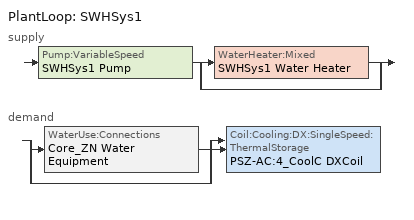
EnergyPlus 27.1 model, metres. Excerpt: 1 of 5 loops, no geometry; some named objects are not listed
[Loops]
PlantLoop 'SWHSys1'
 supply: Pump:VariableSpeed 'SWHSys1 Pump' > split
  | WaterHeater:Mixed 'SWHSys1 Water Heater'
  | bypass
 demand: split
  | WaterUse:Connections 'Core_ZN Water Equipment'
  | bypass
  join > Coil:Cooling:DX:SingleSpeed:ThermalStorage 'PSZ-AC:4_CoolC DXCoil'
[WaterHeater:Mixed]
SWHSys1 Water Heater: Tank Volume {m3}=0.1514; Setpoint Temperature Schedule=SWHSys1 Water Heater Setpoint Temperature Schedule Name; Deadband Temperature Difference {deltaC}=2; Maximum Temperature Limit {C}=82.2222; Heater Control Type=Cycle; Heater Maximum Capacity {W}=845000; Heater Fuel Type=NATURALGAS; Heater Thermal Efficiency=0.8; Off Cycle Parasitic Fuel Consumption Rate {W}=20; Off Cycle Parasitic Fuel Type=NATURALGAS; Off Cycle Parasitic Heat Fraction to Tank=0.8; On Cycle Parasitic Fuel Type=NATURALGAS; Ambient Temperature Indicator=SCHEDULE; Ambient Temperature Schedule=SWHSys1 Water Heater Ambient Temperature Schedule Name; Off Cycle Loss Coefficient to Ambient Temperature {W/K}=6; On Cycle Loss Coefficient to Ambient Temperature {W/K}=6; Use Side Effectiveness=1; Source Side Effectiveness=1; Use Side Design Flow Rate {m3/s}=AUTOSIZE; Source Side Design Flow Rate {m3/s}=AUTOSIZE; Indirect Water Heating Recovery Time {hr}=1.5
[Pump:VariableSpeed]
SWHSys1 Pump: Design Maximum Flow Rate {m3/s}=AUTOSIZE; Design Pump Head {Pa}=0.001; Design Power Consumption {W}=AUTOSIZE; Motor Efficiency=1; Fraction of Motor Inefficiencies to Fluid Stream=0; Coefficient 1 of the Part Load Performance Curve=0; Coefficient 2 of the Part Load Performance Curve=1; Coefficient 3 of the Part Load Performance Curve=0; Coefficient 4 of the Part Load Performance Curve=0; Design Minimum Flow Rate {m3/s}=0; Pump Control Type=INTERMITTENT
[WaterUse:Equipment]
Core_ZN Water Equipment: Peak Flow Rate {m3/s}=3.15e-06; Flow Rate Fraction Schedule=BLDG_SWH_SCH; Target Temperature Schedule=Water Equipment Temp Sched; Hot Water Supply Temperature Schedule=Water Equipment Hot Supply Temp Sched; Zone=Back_space; Sensible Fraction Schedule=Water Equipment Sensible fract sched; Latent Fraction Schedule=Water Equipment Latent fract sched
[PlantEquipmentList]
SWHSys1 Equipment List: SWHSys1 Water Heater
[Sizing:Plant]
SWHSys1: Loop Type=Heating; Design Loop Exit Temperature {C}=60; Loop Design Temperature Difference {deltaC}=5
[SetpointManager:Scheduled]
SWHSys1 Loop Setpoint Manager: Control Variable=Temperature; Schedule=SWHSys1-Loop-Temp-Schedule; Setpoint Node or NodeList=SWHSys1 Supply Outlet Node
[PlantEquipmentOperationSchemes]
SWHSys1 Loop Operation Scheme List: Control Scheme 1=SWHSys1 Operation Scheme; Control Scheme 1 Schedule=ALWAYS_ON
[PlantEquipmentOperation:HeatingLoad]
SWHSys1 Operation Scheme: Load Range 1 Lower Limit {W}=0; Load Range 1 Upper Limit {W}=1000000000000000; Range 1 Equipment List=SWHSys1 Equipment List
[PlantLoop]
SWHSys1: Fluid Type=Water; Plant Equipment Operation Scheme=SWHSys1 Loop Operation Scheme List; Maximum Loop Temperature {C}=60; Minimum Loop Temperature {C}=10; Maximum Loop Flow Rate {m3/s}=AUTOSIZE; Minimum Loop Flow Rate {m3/s}=0; Plant Loop Volume {m3}=0.001; Load Distribution Scheme=Optimal
[WaterUse:Connections]
Core_ZN Water Equipment: Water Use Equipment 1=Core_ZN Water Equipment
[Coil:Cooling:DX:SingleSpeed:ThermalStorage]
PSZ-AC:4_CoolC DXCoil: Availability Schedule=ALWAYS_ON; Operating Mode Control Method=ScheduledModes; Operation Mode Control Schedule=SCU Packaged Control Sched; Storage Type=Water; Fluid Storage Volume {m3}=AutoCalculate; Storage Capacity Sizing Factor {hr}=0.5; Storage Tank to Ambient U-value Times Area Heat Transfer Coefficient {W/K}=2.057; Fluid Storage Tank Rating Temperature {C}=26.7; Rated Evaporator Air Flow Rate {m3/s}=AutoSize; Cooling Only Mode Available=Yes; Cooling Only Mode Rated Total Evaporator Cooling Capacity {W}=AutoSize; Cooling Only Mode Rated Sensible Heat Ratio=0.722; Cooling Only Mode Rated COP {W/W}=3.86; Cooling Only Mode Total Evaporator Cooling Capacity Function of Temperature Curve=EvapCapTempModFac_SCU; Cooling Only Mode Total Evaporator Cooling Capacity Function of Flow Fraction Curve=EvapCapFlowModFac_SCU; Cooling Only Mode Energy Input Ratio Function of Temperature Curve=EIRTempModFac_SCU; Cooling Only Mode Energy Input Ratio Function of Flow Fraction Curve=EIRFlowModFac_SCU; Cooling Only Mode Part Load Fraction Correlation Curve=Cool-PLF-fPLR_SCU; Cooling Only Mode Sensible Heat Ratio Function of Temperature Curve=SHRTempModFac_SCU; Cooling Only Mode Sensible Heat Ratio Function of Flow Fraction Curve=SHR-fFF_SCU_CoolOnly; Cooling And Charge Mode Available=YES; Cooling And Charge Mode Rated Total Evaporator Cooling Capacity {W}=AutoCalculate; Cooling And Charge Mode Capacity Sizing Factor=0.9726; Cooling And Charge Mode Rated Storage Charging Capacity {W}=AutoCalculate; Cooling And Charge Mode Storage Capacity Sizing Factor=0.03913; Cooling And Charge Mode Rated Sensible Heat Ratio=0.725; Cooling And Charge Mode Cooling Rated COP {W/W}=3.91; Cooling And Charge Mode Charging Rated COP {W/W}=3.91; Cooling And Charge Mode Total Evaporator Cooling Capacity Function of Temperature Curve=EvapCapTempModFac_CoolAndCharge_SCU; Cooling And Charge Mode Total Evaporator Cooling Capacity Function of Flow Fraction Curve=EvapCapFlowModFac_coolAndCharge_SCU; Cooling And Charge Mode Evaporator Energy Input Ratio Function of Temperature Curve=EIRTempModFac_CoolAndCharge_SCU; Cooling And Charge Mode Evaporator Energy Input Ratio Function of Flow Fraction Curve=EIRFlowModFac_coolAndCharge_SCU; Cooling And Charge Mode Evaporator Part Load Fraction Correlation Curve=EvapPartLoadFac_coolAndCharge_SCU; Cooling And Charge Mode Storage Charge Capacity Function of Temperature Curve=TESCapTempModFac_CoolAndCharge_SCU; Cooling And Charge Mode Storage Charge Capacity Function of Total Evaporator PLR Curve=TESPartLoadFac_coolAndCharge_SCU; Cooling And Charge Mode Storage Energy Input Ratio Function of Temperature Curve=NullTriquadratic; Cooling And Charge Mode Storage Energy Input Ratio Function of Flow Fraction Curve=constantCubic; Cooling And Charge Mode Storage Energy Part Load Fraction Correlation Curve=constantCubic; Cooling And Charge Mode Sensible Heat Ratio Function of Temperature Curve=SHRTempModFac_coolAndCharge_SCU; Cooling And Charge Mode Sensible Heat Ratio Function of Flow Fraction Curve=SHRFlowModFac_coolAndCharge_SCU; Cooling And Discharge Mode Available=YES; Cooling And Discharge Mode Rated Total Evaporator Cooling Capacity {W}=autocalculate; Cooling And Discharge Mode Evaporator Capacity Sizing Factor=1.03912; Cooling And Discharge Mode Rated Storage Discharging Capacity {W}=autocalculate; Cooling And Discharge Mode Storage Discharge Capacity Sizing Factor=0.03749; Cooling And Discharge Mode Rated Sensible Heat Ratio=0.72; Cooling And Discharge Mode Cooling Rated COP {W/W}=4.05; Cooling And Discharge Mode Discharging Rated COP {W/W}=4.05; Cooling And Discharge Mode Total Evaporator Cooling Capacity Function of Temperature Curve=EvapCapTempModFac_CoolandDischarge_SCU; Cooling And Discharge Mode Total Evaporator Cooling Capacity Function of Flow Fraction Curve=EvapCapFlowModFac_coolAndDischarge_SCU; Cooling And Discharge Mode Evaporator Energy Input Ratio Function of Temperature Curve=EIRTempModFac_CoolandDischarge_SCU; Cooling And Discharge Mode Evaporator Energy Input Ratio Function of Flow Fraction Curve=EIRFlowModFac_coolAndDischarge_SCU; Cooling And Discharge Mode Evaporator Part Load Fraction Correlation Curve=EvapPartLoadFac_coolAndDischarge_SCU; Cooling And Discharge Mode Storage Discharge Capacity Function of Temperature Curve=TESCapTempModFac_CoolAndDischarge_SCU; Cooling And Discharge Mode Storage Discharge Capacity Function of Flow Fraction Curve=TESCapFlowModFac_coolAndDischarge_SCU; Cooling And Discharge Mode Storage Discharge Capacity Function of Total Evaporator PLR Curve=TESPartLoadFac_coolAndDischarge_SCU; Cooling And Discharge Mode Storage Energy Input Ratio Function of Temperature Curve=NullTriquadratic; Cooling And Discharge Mode Storage Energy Input Ratio Function of Flow Fraction Curve=constantCubic; Cooling And Discharge Mode Storage Energy Part Load Fraction Correlation Curve=constantCubic; Cooling And Discharge Mode Sensible Heat Ratio Function of Temperature Curve=SHRTempModFac_coolAndDischarge_SCU; Cooling And Discharge Mode Sensible Heat Ratio Function of Flow Fraction Curve=SHRFlowModFac_coolAndDischarge_SCU; Charge Only Mode Available=No; Discharge Only Mode Available=No; Ancillary Electric Power {W}=0; Cold Weather Operation Minimum Outdoor Air Temperature {C}=2; Cold Weather Operation Ancillary Power {W}=0; Condenser Design Air Flow Rate {m3/s}=autocalculate; Condenser Air Flow Sizing Factor=1.25; Condenser Type=AirCooled; Storage Tank Plant Connection Design Flow Rate {m3/s}=3.15e-06; Storage Tank Plant Connection Heat Transfer Effectiveness=0.8; Storage Tank Minimum Operating Limit Fluid Temperature {C}=2; Storage Tank Maximum Operating Limit Fluid Temperature {C}=80
[EnergyManagementSystem:Actuator] Actuated Component Unique=PSZ-AC:4 Condenser Inlet Node; Actuated Component Type=Outdoor Air System Node
Name | Actuated Component Control Type
Cond_4_db | Drybulb Temperature
Cond_4_wb | Wetbulb Temperature
[Schedule:Compact]
ALWAYS_ON: Through: 12/31, For: AllDays, Until: 24:00, 1
BLDG_SWH_SCH: Through: 12/31, For: Weekdays SummerDesignDay, Until: 05:00, 0.05, Until: 06:00, 0.08, Until: 07:00, 0.07, Until: 08:00, 0.19, Until: 09:00, 0.35, Until: 10:00, 0.38, Until: 11:00, 0.39, Until: 12:00, 0.47, Until: 13:00, 0.57, Until: 14:00, 0.54, Until: 15:00, 0.34, Until: 16:00, 0.33, Until: 17:00, 0.44, Until: 18:00, 0.26, Until: 19:00, 0.21, Until: 20:00, 0.15, Until: 21:00, 0.17, Until: 22:00, 0.08, Until: 24:00, 0.05, For: Saturday WinterDesignDay, Until: 05:00, 0.05, Until: 06:00, 0.08, Until: 07:00, 0.07, Until: 08:00, 0.11, Until: 09:00, 0.15, Until: 10:00, 0.21, Until: 11:00, 0.19, Until: 12:00, 0.23, Until: 13:00, 0.2, Until: 14:00, 0.19, Until: 15:00, 0.15, Until: 16:00, 0.13, Until: 17:00, 0.14, Until: 21:00, 0.07, Until: 22:00, 0.09, Until: 24:00, 0.05, For: AllOtherDays, Until: 05:00, 0.04, Until: 06:00, 0.07, Until: 11:00, 0.04, Until: 13:00, 0.06, Until: 14:00, 0.09, Until: 15:00, 0.06, Until: 21:00, 0.04, Until: 22:00, 0.07, Until: 24:00, 0.04
Water Equipment Latent fract sched: Through: 12/31, For: AllDays, Until: 24:00, 0.05
Water Equipment Sensible fract sched: Through: 12/31, For: AllDays, Until: 24:00, 0.2
SWHSys1 Water Heater Ambient Temperature Schedule Name: Through: 12/31, For: AllDays, Until: 24:00, 22
Water Equipment Temp Sched; Water Equipment Hot Supply Temp Sched: Through: 12/31, For: AllDays, Until: 24:00, 43.3
SWHSys1 Water Heater Setpoint Temperature Schedule Name; SWHSys1-Loop-Temp-Schedule: Through: 12/31, For: AllDays, Until: 24:00, 60
SCU Packaged Control Sched: Through: 12/31, For: AllDays, Until: 14:00, 2, Until: 16:00, 3, Until: 23:00, 1, Until: 24:00, 2
[Curve:Quadratic] Minimum Value of x=0; Maximum Value of x=1
Name | Coefficient1 Constant | Coefficient2 x | Coefficient3 x**2 | Minimum Curve Output | Maximum Curve Output | Input Unit Type for X | Output Unit Type
SHR-fFF_SCU_CoolOnly | 1.34664 | -1.05011 | 0.703475
SHRFlowModFac_coolAndDischarge_SCU | 0.201972 | 1.2309 | -0.432876 | 0.5 | 1.5 | Dimensionless | Dimensionless
TESCapFlowModFac_coolAndDischarge_SCU | -0.341104 | 2.25012 | -0.909013 | 0 | 2 | Dimensionless | Dimensionless
EIRFlowModFac_coolAndDischarge_SCU | 1.32729 | -0.465632 | 0.138339 | 0 | 2 | Dimensionless | Dimensionless
EvapCapFlowModFac_coolAndDischarge_SCU | 0.165486 | 1.43948 | -0.604969 | 0 | 2 | Dimensionless | Dimensionless
EvapCapFlowModFac_coolAndCharge_SCU | 0.536245 | 0.73445 | -0.270695 | 0 | 2 | Dimensionless | Dimensionless
EIRFlowModFac_coolAndCharge_SCU | 1.09783 | -0.0341757 | -0.063657 | 0 | 2 | Dimensionless | Dimensionless
SHRFlowModFac_coolAndCharge_SCU | 0.0218149 | 1.57315 | -0.59496 | 0.5 | 1.5 | Dimensionless | Dimensionless
EvapCapFlowModFac_SCU | 0.3616 | 1.11841 | -0.480006 | 0.5 | 1.5 | Dimensionless | Dimensionless
EIRFlowModFac_SCU | 1.41949 | -0.722199 | 0.302712 | 0.5 | 1.5 | Dimensionless | Dimensionless
[Curve:Cubic]
Name | Coefficient1 Constant | Coefficient2 x | Coefficient3 x**2 | Coefficient4 x**3 | Minimum Value of x | Maximum Value of x | Minimum Curve Output | Maximum Curve Output | Input Unit Type for X | Output Unit Type
Cool-PLF-fPLR_SCU | -0.000825 | 3.089975 | -3.84932 | 1.760175 | -100 | 100
ConstantCubic | 1 | 0 | 0 | 0 | -100 | 100
TESPartLoadFac_coolAndDischarge_SCU | -0.00062275 | 3.90141 | -6.20619 | 3.30541 | 0 | 1 | 0 | 1 | Dimensionless | Dimensionless
EvapPartLoadFac_coolAndDischarge_SCU | 0.0012 | 3.3943 | -4.731 | 2.3355 | 0 | 1 | 0 | 1 | Dimensionless | Dimensionless
EvapPartLoadFac_coolAndCharge_SCU | 0.0006475 | 3.31572 | -4.52768 | 2.21132 | 0 | 1 | 0 | 1 | Dimensionless | Dimensionless
TESPartLoadFac_coolAndCharge_SCU | 0.00427525 | 3.86888 | -5.32612 | 2.45298 | 0 | 1 | 0 | 1 | Dimensionless | Dimensionless
[Curve:Biquadratic] Minimum Value of x=-100; Maximum Value of x=100; Minimum Value of y=-100; Maximum Value of y=100
Name | Coefficient1 Constant | Coefficient2 x | Coefficient3 x**2 | Coefficient4 y | Coefficient5 y**2 | Coefficient6 x*y
SHRTempModFac_SCU | 2.00779 | -0.233675 | 0.00447238 | 0.106824 | 0 | -0.00193574
EvapCapTempModFac_SCU | 0.296058 | 0.0459724 | 1.28391e-05 | 0.00658539 | -0.000104643 | -0.000433979
EIRTempModFac_SCU | 0.818718 | -0.0188041 | 0.000529037 | 0.00398042 | 0.000610972 | -0.000793932
[Table:IndependentVariable]
TESCapTempModFac_CoolAndDischarge_SCU_IndependentVariable1; EIRTempModFac_CoolandDischarge_SCU_IndependentVariable1; EvapCapTempModFac_CoolandDischarge_SCU_IndependentVariable1; EvapCapTempModFac_CoolAndCharge_SCU_IndependentVariable1; EIRTempModFac_CoolAndCharge_SCU_IndependentVariable1; TESCapTempModFac_CoolAndCharge_SCU_IndependentVariable1; SHRTempModFac_coolAndCharge_SCU_IndependentVariable1; SHRTempModFac_coolAndDischarge_SCU_IndependentVariable1: Cubic, Linear, 16.67, 22.22, Temperature, 16.67, 19.44, 22.22
TESCapTempModFac_CoolAndDischarge_SCU_IndependentVariable2; EIRTempModFac_CoolandDischarge_SCU_IndependentVariable2; EvapCapTempModFac_CoolandDischarge_SCU_IndependentVariable2; EvapCapTempModFac_CoolAndCharge_SCU_IndependentVariable2; EIRTempModFac_CoolAndCharge_SCU_IndependentVariable2; TESCapTempModFac_CoolAndCharge_SCU_IndependentVariable2: Cubic, Linear, 23.89, 46.11, Temperature, 23.89, 35, 46.11
TESCapTempModFac_CoolAndDischarge_SCU_IndependentVariable3; EIRTempModFac_CoolandDischarge_SCU_IndependentVariable3; EvapCapTempModFac_CoolandDischarge_SCU_IndependentVariable3; EvapCapTempModFac_CoolAndCharge_SCU_IndependentVariable3; EIRTempModFac_CoolAndCharge_SCU_IndependentVariable3; TESCapTempModFac_CoolAndCharge_SCU_IndependentVariable3; SHRTempModFac_coolAndCharge_SCU_IndependentVariable3; SHRTempModFac_coolAndDischarge_SCU_IndependentVariable3: Cubic, Linear, -10, 50, Temperature, -10, 26.7, 50
SHRTempModFac_coolAndCharge_SCU_IndependentVariable2; SHRTempModFac_coolAndDischarge_SCU_IndependentVariable2: Cubic, Linear, 23.8889, 29.4444, Temperature, 23.8889, 26.6667, 29.4444
[Table:IndependentVariableList]
TESCapTempModFac_CoolAndDischarge_SCU_IndependentVariableList: TESCapTempModFac_CoolAndDischarge_SCU_IndependentVariable1, TESCapTempModFac_CoolAndDischarge_SCU_IndependentVariable2, TESCapTempModFac_CoolAndDischarge_SCU_IndependentVariable3
EIRTempModFac_CoolandDischarge_SCU_IndependentVariableList: EIRTempModFac_CoolandDischarge_SCU_IndependentVariable1, EIRTempModFac_CoolandDischarge_SCU_IndependentVariable2, EIRTempModFac_CoolandDischarge_SCU_IndependentVariable3
EvapCapTempModFac_CoolandDischarge_SCU_IndependentVariableList: EvapCapTempModFac_CoolandDischarge_SCU_IndependentVariable1, EvapCapTempModFac_CoolandDischarge_SCU_IndependentVariable2, EvapCapTempModFac_CoolandDischarge_SCU_IndependentVariable3
EvapCapTempModFac_CoolAndCharge_SCU_IndependentVariableList: EvapCapTempModFac_CoolAndCharge_SCU_IndependentVariable1, EvapCapTempModFac_CoolAndCharge_SCU_IndependentVariable2, EvapCapTempModFac_CoolAndCharge_SCU_IndependentVariable3
EIRTempModFac_CoolAndCharge_SCU_IndependentVariableList: EIRTempModFac_CoolAndCharge_SCU_IndependentVariable1, EIRTempModFac_CoolAndCharge_SCU_IndependentVariable2, EIRTempModFac_CoolAndCharge_SCU_IndependentVariable3
TESCapTempModFac_CoolAndCharge_SCU_IndependentVariableList: TESCapTempModFac_CoolAndCharge_SCU_IndependentVariable1, TESCapTempModFac_CoolAndCharge_SCU_IndependentVariable2, TESCapTempModFac_CoolAndCharge_SCU_IndependentVariable3
SHRTempModFac_coolAndCharge_SCU_IndependentVariableList: SHRTempModFac_coolAndCharge_SCU_IndependentVariable1, SHRTempModFac_coolAndCharge_SCU_IndependentVariable2, SHRTempModFac_coolAndCharge_SCU_IndependentVariable3
SHRTempModFac_coolAndDischarge_SCU_IndependentVariableList: SHRTempModFac_coolAndDischarge_SCU_IndependentVariable1, SHRTempModFac_coolAndDischarge_SCU_IndependentVariable2, SHRTempModFac_coolAndDischarge_SCU_IndependentVariable3
[Table:Lookup]
TESCapTempModFac_CoolAndDischarge_SCU: TESCapTempModFac_CoolAndDischarge_SCU_IndependentVariableList, DivisorOnly, 1, 0, 3.5, Dimensionless, 6.80433, -1.23125, -6.33285, 8.90216, 0.363942, -5.05678, 10.28818, 2.16412, -2.99366, 8.73513, -0.784887, -6.82893, 10.65, 1, -5.12657, 11.46908, 2.6598, -2.93302, 9.51584, -0.299575, -6.53116, 11.3162, 1.49976, -4.73248, 14.03382, 3.50011, -3.1875
EIRTempModFac_CoolandDischarge_SCU: EIRTempModFac_CoolandDischarge_SCU_IndependentVariableList, DivisorOnly, 1, 0.5, 1.7, Dimensionless, 0.6618, 0.8177, 0.9166, 0.8094, 1.0684, 1.2329, 0.8315, 1.3579, 1.6921, 0.5145, 0.7905, 0.9657, 0.6914, 1, 1.196, 0.8951, 1.3023, 1.5607, 0.5399, 0.7092, 0.8167, 0.6269, 0.9252, 1.1146, 0.7182, 1.185, 1.4813
EvapCapTempModFac_CoolandDischarge_SCU: EvapCapTempModFac_CoolandDischarge_SCU_IndependentVariableList, DivisorOnly, 1, 0.7, 1.5, Dimensionless, 1.1049, 0.9477, 0.8479, 1.1054, 0.9163, 0.7962, 1.1685, 0.8994, 0.7285, 1.3684, 1.0182, 0.7958, 1.2742, 1, 0.8259, 1.2067, 0.9571, 0.7987, 1.4026, 1.153, 0.9946, 1.3944, 1.0928, 0.9013, 1.3695, 1.0522, 0.8509
EvapCapTempModFac_CoolAndCharge_SCU: EvapCapTempModFac_CoolAndCharge_SCU_IndependentVariableList, DivisorOnly, 1, 0.8, 1.27, Dimensionless, 1.0806, 1.0017, 0.9516, 1.0063, 0.9295, 0.8807, 0.853, 0.853, 0.8126, 1.152, 1.068, 1.0148, 1.0856, 1, 0.9457, 0.8894, 0.8894, 0.837, 1.2697, 1.204, 1.1622, 1.1591, 1.0883, 1.0433, 0.9741, 0.9741, 0.9193
EIRTempModFac_CoolAndCharge_SCU: EIRTempModFac_CoolAndCharge_SCU_IndependentVariableList, DivisorOnly, 1, 0.6, 1.6, Dimensionless, 0.786227, 0.75675, 0.738035, 1.081255, 1.04351, 1.019545, 1.510532, 1.43907, 1.3937, 0.776808, 0.746861, 0.727848, 1.03937, 1, 0.975006, 1.463723, 1.41255, 1.380065, 0.724162, 0.679983, 0.651934, 0.989304, 0.939216, 0.907416, 1.369654, 1.31653, 1.28281
TESCapTempModFac_CoolAndCharge_SCU: TESCapTempModFac_CoolAndCharge_SCU_IndependentVariableList, DivisorOnly, 1, 0, 3.5, Dimensionless, -1.7019, 1.30972, 3.221733, -1.84486, 1.22842, 3.17958, -2.25458, 1.0935, 3.21912, -2.26854, 1.10841, 3.252355, -2.47572, 1, 3.20666, -2.39497, 0.929195, 3.03963, -2.86357, 0.916934, 3.31709, -2.86398, 0.851711, 3.21072, -2.91999, 0.742901, 3.06839
SHRTempModFac_coolAndCharge_SCU: SHRTempModFac_coolAndCharge_SCU_IndependentVariableList, DivisorOnly, 1, 0, 3.5, Dimensionless, 1.06987, 1.13675, 1.17921, 0.760289, 0.80782, 0.837995, 0.515671, 0.547909, 0.568376, 1.2648, 1.34387, 1.39406, 0.941163, 1, 1.03735, 0.682487, 0.725153, 0.752241, 1.45973, 1.55098, 1.60892, 1.12204, 1.19218, 1.23671, 0.849302, 0.902397, 0.936106
SHRTempModFac_coolAndDischarge_SCU: SHRTempModFac_coolAndDischarge_SCU_IndependentVariableList, DivisorOnly, 1, 0, 3.5, Dimensionless, 1.00448, 1.13675, 1.22073, 0.713821, 0.80782, 0.867497, 0.484153, 0.547909, 0.588385, 1.18749, 1.34387, 1.44314, 0.883639, 1, 1.07387, 0.640773, 0.725153, 0.778724, 1.37051, 1.55098, 1.66556, 1.05346, 1.19218, 1.28025, 0.797393, 0.902397, 0.969062
[Curve:Triquadratic]
NullTriquadratic: Coefficient1 Constant=0; Coefficient2 x**2=0; Coefficient3 x=0; Coefficient4 y**2=0; Coefficient5 y=0; Coefficient6 z**2=0; Coefficient7 z=0; Coefficient8 x**2*y**2=0; Coefficient9 x*y=0; Coefficient10 x*y**2=0; Coefficient11 x**2*y=0; Coefficient12 x**2*z**2=0; Coefficient13 x*z=0; Coefficient14 x*z**2=0; Coefficient15 x**2*z=0; Coefficient16 y**2*z**2=0; Coefficient17 y*z=0; Coefficient18 y*z**2=0; Coefficient19 y**2*z=0; Coefficient20 x**2*y**2*z**2=0; Coefficient21 x**2*y**2*z=0; Coefficient22 x**2*y*z**2=0; Coefficient23 x*y**2*z**2=0; Coefficient24 x**2*y*z=0; Coefficient25 x*y**2*z=0; Coefficient26 x*y*z**2=0; Coefficient27 x*y*z=0; Minimum Value of x=-100; Maximum Value of x=100; Minimum Value of y=-100; Maximum Value of y=100; Minimum Value of z=-100; Maximum Value of z=100; Minimum Curve Output=0; Maximum Curve Output=0
